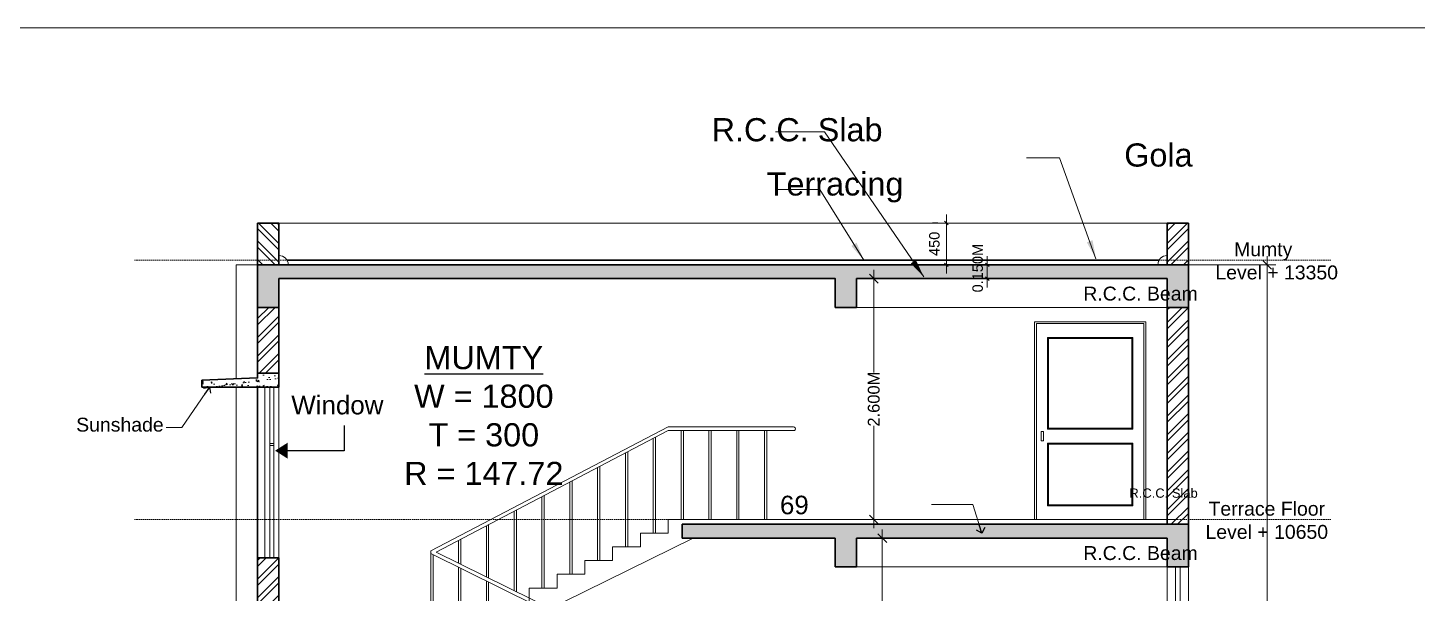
# Model space of a CAD drawing. Header units: metres. Extents: x 1545540 to 2027037, y 435419 to 693806.
# Drawn here: x 1648972 to 1663958, y 480771 to 486874 of the extents above; entities that cross this region are included whole.
import ezdxf

# ---------------------------------------------------------------- set-up
doc = ezdxf.new("R2010")
doc.units = ezdxf.units.M
doc.header["$LTSCALE"] = 1000
doc.header["$PDMODE"] = 35
doc.linetypes.add('DASHED', pattern=[0.75, 0.5, -0.25])
doc.layers.get('Defpoints').update_dxf_attribs({"lineweight": 18})
for name, color, linetype, lineweight in [('Dim', 6, 'Continuous', 15), ('Door', 54, 'Continuous', 13), ('elevation', 1, 'Continuous', 13), ('FLOOR FINISH', 10, 'Continuous', 15), ('Hatch', 8, 'Continuous', 13), ('HATCH-2', 10, 'Continuous', 13), ('Landscaping', 104, 'Continuous', 9), ('plinth', 7, 'DASHED', 20), ('Railing', 34, 'Continuous', 20), ('STAIRS D', 20, 'Continuous', 30), ('Text-2', 122, 'Continuous', 25), ('Wall', 7, 'Continuous', 30), ('wall l', 7, 'Continuous', 20), ('Window', 150, 'Continuous', 15), ('Window-Wall', 7, 'Continuous', 18)]:
    doc.layers.add(name, color=color, linetype=linetype, lineweight=lineweight)
doc.layers.add('text', color=7, linetype='Continuous')
doc.styles.add('dim-stylus bt', font='arial.ttf')
doc.styles.add('style1', font='')
doc.styles.get('style1').set_extended_font_data('Century Gothic')
doc.dimstyles.new('1      100 (big)', dxfattribs={"dimscale": 75, "dimtxt": 5, "dimasz": 3.5, "dimexe": 1.5, "dimexo": 2, "dimgap": 1, "dimtad": 0, "dimdec": 3, "dimlfac": 0.001, "dimzin": 0, "dimdsep": 46, "dimtxsty": 'dim-stylus bt', "dimblk": 'OBLIQUE', "dimcen": 0, "dimdle": 0.6, "dimclrd": 256, "dimclre": 7, "dimclrt": 256, "dimadec": 0, "dimazin": 0, "dimtfac": 0.7, "dimtdec": 3, "dimtofl": 0, "dimtmove": 1, "dimatfit": 3, "dimldrblk": 'OPEN90', "dimfxl": 0, "dimtolj": 1, "dimtzin": 0, "dimlwd": 15, "dimlwe": 15, "dimarcsym": 0})
doc.dimstyles.new('Copy of 1  100 SMALL', dxfattribs={"dimscale": 100, "dimtxt": 4.5, "dimasz": 3, "dimexe": 1.5, "dimexo": 0, "dimgap": 1, "dimtad": 1, "dimdec": 0, "dimzin": 0, "dimdsep": 46, "dimtxsty": 'dim-stylus bt', "dimblk": 'ARCHTICK', "dimcen": 0, "dimdle": 1.5, "dimclrd": 256, "dimclre": 256, "dimclrt": 7, "dimadec": 0, "dimazin": 0, "dimtfac": 0.7, "dimtdec": 0, "dimtofl": 0, "dimtmove": 2, "dimatfit": 3, "dimfxl": 0, "dimtolj": 1, "dimtzin": 0, "dimlwd": 15, "dimlwe": 15, "dimarcsym": 0})
pattern_1 = [(50, (-198887.68, -285740.93), (163.966202, -14.345177), [17.145, -188.595]), (355, (-198887.68, -285740.93), (-31.719079, 171.951161), [13.716, -150.876526]), (100.451445, (-198874.01, -285742.13), (132.247122, 157.605977), [14.571008, -160.28122]), (46.1842, (-198887.68, -285695.21), (243.971137, -37.838095), [25.7175, -282.8925]), (96.635558, (-198867.35, -285698.37), (213.66372, 222.683512), [21.85652, -240.422047]), (351.184151, (-198887.68, -285695.21), (213.66372, 222.683512), [20.57397, -226.31376]), (21, (-198864.82, -285706.64), (136.452952, -92.038678), [17.145, -188.595]), (326, (-198864.82, -285706.64), (55.621826, 165.76917), [13.716, -150.876]), (71.451445, (-198853.45, -285714.31), (192.074777, 73.730492), [14.571008, -160.280944]), (37.5, (-198887.676, -285740.934), (2.779743, 76.099535), [0, -149.0472, 0, -153.162, 0, -151.4475]), (7.5, (-198887.68, -285740.93), (60.1376963, 90.1625173), [0, -87.3252, 0, -145.6182, 0, -57.7215]), (327.5, (-198938.654, -285740.934), (122.0315357, -5.1558696), [0, -57.15, 0, -178.308, 0, -236.601]), (317.5, (-198961.51, -285740.93), (133.316263, 22.883842), [0, -74.295, 0, -118.4148, 0, -168.021])]

# ---------------------------------------------------------------- blocks, each defined once
blk = doc.blocks.new('_ArchTick')
at = {"color": 0, "const_width": 0.15}
blk.add_lwpolyline([(-0.5, -0.5), (0.5, 0.5)], dxfattribs=at)
blk = doc.blocks.new('_Oblique')
at = {"color": 0, "linetype": 'ByBlock', "lineweight": -2}
blk.add_line((-0.5, -0.5), (0.5, 0.5), dxfattribs=at)
blk = doc.blocks.new('*D67')
at = {"layer": 'Defpoints', "color": 0, "transparency": 16777216}
for p in [(1659321, 484316), (1659431, 484316), (1659431, 484166)]:
    blk.add_point(p, dxfattribs=at)
at = {"layer": 'Dim', "lineweight": 15, "transparency": 16777216}
blk.add_line((1659321, 484072), (1659321, 484410), dxfattribs=at)
at = {"layer": 'Dim', "color": 7, "lineweight": 15, "transparency": 16777216}
for p, q in [((1659281, 484316), (1659227, 484316)), ((1659281, 484166), (1659227, 484166))]:
    blk.add_line(p, q, dxfattribs=at)
at = {"layer": 'Dim', "lineweight": 15, "transparency": 16777216, "xscale": 37.5, "yscale": 37.5, "zscale": 37.5}
for p, rotation in [((1659321, 484316), 90), ((1659321, 484166), 270)]:
    blk.add_blockref('_Oblique', p, dxfattribs=dict(at, rotation=rotation))
at = {"layer": 'Dim', "transparency": 16777216, "insert": (1659218, 484280), "char_height": 112.5, "attachment_point": 5, "rotation": 90, "style": 'dim-stylus bt'}
blk.add_mtext('\\A1;0.150M', dxfattribs=at)
blk = doc.blocks.new('_Open90')
at = {"color": 0, "linetype": 'ByBlock', "lineweight": -2}
for p, q in [((0, 0), (-1, 0)), ((-0.5, 0.5), (0, 0)), ((0, 0), (-0.5, -0.5))]:
    blk.add_line(p, q, dxfattribs=at)
blk = doc.blocks.new('*D68')
at = {"layer": 'Defpoints', "color": 0, "transparency": 16777216}
for p in [(1658880, 484767), (1658880, 484767), (1658880, 484316)]:
    blk.add_point(p, dxfattribs=at)
at = {"layer": 'Dim', "lineweight": 15, "transparency": 16777216}
blk.add_line((1658880, 484222), (1658880, 484860), dxfattribs=at)
at = {"layer": 'Dim', "color": 7, "lineweight": 15, "transparency": 16777216}
for p, q in [((1658730, 484767), (1658786, 484767)), ((1658730, 484316), (1658786, 484316))]:
    blk.add_line(p, q, dxfattribs=at)
at = {"layer": 'Dim', "lineweight": 15, "transparency": 16777216, "xscale": 37.5, "yscale": 37.5, "zscale": 37.5}
for p, rotation in [((1658880, 484767), 90), ((1658880, 484316), 270)]:
    blk.add_blockref('_Oblique', p, dxfattribs=dict(at, rotation=rotation))
at = {"layer": 'Dim', "transparency": 16777216, "insert": (1658751, 484542), "char_height": 112.5, "attachment_point": 5, "rotation": 90, "style": 'dim-stylus bt'}
blk.add_mtext('\\A1;450', dxfattribs=at)
blk = doc.blocks.new('*D69')
at = {"layer": 'Defpoints', "color": 0, "transparency": 16777216}
for p in [(1658228, 484166), (1658097, 481566), (1658228, 481566)]:
    blk.add_point(p, dxfattribs=at)
at = {"layer": 'Dim', "lineweight": 15, "transparency": 16777216}
for p, q in [((1658097, 484260), (1658097, 483154)), ((1658097, 481472), (1658097, 482578))]:
    blk.add_line(p, q, dxfattribs=at)
at = {"layer": 'Dim', "color": 7, "lineweight": 15, "transparency": 16777216}
for p, q in [((1658078, 484166), (1658003, 484166)), ((1658078, 481566), (1658003, 481566))]:
    blk.add_line(p, q, dxfattribs=at)
at = {"layer": 'Dim', "lineweight": 15, "transparency": 16777216, "xscale": 93.75, "yscale": 93.75, "zscale": 93.75}
for p, rotation in [((1658097, 484166), 90), ((1658097, 481566), 270)]:
    blk.add_blockref('_Oblique', p, dxfattribs=dict(at, rotation=rotation))
at = {"layer": 'Dim', "transparency": 16777216, "insert": (1658097, 482866), "char_height": 127.5, "attachment_point": 5, "rotation": 90, "style": 'dim-stylus bt'}
blk.add_mtext('\\A1;2.600M', dxfattribs=at)
blk = doc.blocks.new('*D75')
at = {"layer": 'Defpoints', "color": 0, "transparency": 16777216}
for p in [(1658189, 481366), (1658189, 481366), (1658189, 478316)]:
    blk.add_point(p, dxfattribs=at)
at = {"layer": 'Dim', "color": 7, "lineweight": 15, "transparency": 16777216}
for p, q in [((1658039, 481366), (1658095, 481366)), ((1658039, 478316), (1658095, 478316))]:
    blk.add_line(p, q, dxfattribs=at)
at = {"layer": 'Dim', "lineweight": 15, "transparency": 16777216}
for p, q in [((1658189, 481460), (1658189, 480128)), ((1658189, 478222), (1658189, 479555))]:
    blk.add_line(p, q, dxfattribs=at)
at = {"layer": 'Dim', "lineweight": 15, "transparency": 16777216, "xscale": 93.75, "yscale": 93.75, "zscale": 93.75}
for p, rotation in [((1658189, 481366), 90), ((1658189, 478316), 270)]:
    blk.add_blockref('_Oblique', p, dxfattribs=dict(at, rotation=rotation))
at = {"layer": 'Dim', "transparency": 16777216, "insert": (1658189, 479841), "char_height": 127.5, "attachment_point": 5, "rotation": 90, "style": 'dim-stylus bt'}
blk.add_mtext('\\A1;3.050M', dxfattribs=at)
blk = doc.blocks.new('*D76')
at = {"layer": 'Defpoints', "color": 0, "transparency": 16777216}
for p in [(1661070, 484317), (1661070, 471816), (1662340, 471816)]:
    blk.add_point(p, dxfattribs=at)
at = {"layer": 'Dim', "lineweight": 15, "transparency": 16777216}
for p, q in [((1662340, 484410), (1662340, 476848)), ((1662340, 471722), (1662340, 476299))]:
    blk.add_line(p, q, dxfattribs=at)
at = {"layer": 'Dim', "color": 7, "lineweight": 15, "transparency": 16777216}
for p, q in [((1661220, 484317), (1662434, 484317)), ((1661220, 471816), (1662434, 471816))]:
    blk.add_line(p, q, dxfattribs=at)
at = {"layer": 'Dim', "lineweight": 15, "transparency": 16777216, "xscale": 93.75, "yscale": 93.75, "zscale": 93.75}
for p, rotation in [((1662340, 484317), 90), ((1662340, 471816), 270)]:
    blk.add_blockref('_Oblique', p, dxfattribs=dict(at, rotation=rotation))
at = {"layer": 'Dim', "transparency": 16777216, "insert": (1662340, 476573), "char_height": 150, "attachment_point": 5, "rotation": 90, "style": 'dim-stylus bt'}
blk.add_mtext('\\A1;12500', dxfattribs=at)

msp = doc.modelspace()

# ---------------------------------------------------------------- hatches: boundary and pattern name
at = {"layer": 'Hatch'}
h = msp.add_hatch(dxfattribs=at)
h.set_pattern_fill('AR-CONC', color=256, scale=0.9, style=0)
h.set_pattern_definition(pattern_1)
h.paths.add_polyline_path([(1657680.9196, 484166.5126), (1657680.9196, 483856.5126), (1657910.9196, 483856.5126), (1657910.9196, 484166.1665), (1661260.9198, 484166.1665), (1661260.9198, 483856.5126), (1661490.9198, 483856.5126), (1661490.9198, 484316.1665), (1661260.9198, 484316.1665), (1657910.9196, 484316.1665), (1651450.9198, 484316.5126), (1651450.9198, 483856.5126), (1651680.9198, 483856.5126), (1651680.9198, 484166.5126)])
h.paths.add_polyline_path([(1661457.9342, 484076.5146), (1663146.5085, 484076.5146), (1663146.5085, 484636.2349), (1661457.9342, 484636.2349)], flags=9)
h = msp.add_hatch(dxfattribs=at)
h.set_pattern_fill('AR-CONC', color=256, scale=0.9, style=0)
h.set_pattern_definition([(50, (-2841749.74, -1188525.18), (163.966202, -14.345177), [17.145, -188.595]), (355, (-2841749.74, -1188525.18), (-31.719079, 171.951161), [13.716, -150.876526]), (100.4514447, (-2841736.08, -1188526.38), (132.2471224, 157.6059767), [14.571008, -160.28122]), (46.1842, (-2841749.74, -1188479.46), (243.971137, -37.838095), [25.7175, -282.8925]), (96.6355576, (-2841729.4, -1188482.62), (213.663721, 222.683512), [21.856521, -240.422047]), (351.184151, (-2841749.74, -1188479.46), (213.66372, 222.683512), [20.57397, -226.313759]), (21, (-2841726.88, -1188490.89), (136.452952, -92.0386784), [17.145, -188.595]), (326, (-2841726.88, -1188490.9), (55.6218255, 165.7691695), [13.716, -150.876]), (71.451445, (-2841715.51, -1188498.56), (192.0747774, 73.730492), [14.571008, -160.280944]), (37.5, (-2841749.74, -1188525.18), (2.7797429, 76.099535), [0, -149.0472, 0, -153.162, 0, -151.4475]), (7.5, (-2841749.74, -1188525.18), (60.1376963, 90.1625173), [0, -87.3252, 0, -145.6182, 0, -57.7215]), (327.5, (-2841800.72, -1188525.18), (122.03153565, -5.1558696), [0, -57.15, 0, -178.308, 0, -236.601]), (317.5, (-2841823.58, -1188525.18), (133.3162632, 22.883842), [0, -74.295, 0, -118.4148, 0, -168.021])])
h.paths.add_polyline_path([(1651529.9198, 482995.1786), (1651680.9198, 482995.1786), (1651680.9198, 483145.1786), (1651450.9198, 483145.1786), (1651450.9198, 483095.1786), (1650850.9198, 483070.1786), (1650850.9198, 482995.1786)])
h = msp.add_hatch(dxfattribs=at)
h.set_pattern_fill('AR-CONC', color=256, scale=0.9, style=0)
h.set_pattern_definition(pattern_1)
h.paths.add_polyline_path([(1656030.4954, 481516.1665), (1656030.4954, 481366.1665), (1657680.9198, 481366.1665), (1657680.9198, 481056.1665), (1657910.9198, 481056.1665), (1657910.9198, 481366.1665), (1661260.9198, 481366.1665), (1661260.9198, 481056.5126), (1661490.9198, 481056.5126), (1661490.9198, 481516.1665)])
h.paths.add_polyline_path([(1661634.3077, 481276.1173), (1663031.7838, 481276.1173), (1663031.7838, 481835.8376), (1661634.3077, 481835.8376)], flags=9)
at = {"layer": 'HATCH-2'}
h = msp.add_hatch(dxfattribs=at)
h.set_pattern_fill('ANSI32', color=256, scale=15, style=0)
h.set_pattern_definition([(135, (5014326.47, 356812.47), (101.0278814, 101.0278814), []), (135, (5014259.12, 356812.47), (101.0278814, 101.0278814), [])])
h.paths.add_polyline_path([(1651450.9198, 484766.5126), (1651680.9198, 484766.5126), (1651680.9198, 484316.1665), (1651450.9198, 484316.1665)])
h = msp.add_hatch(dxfattribs=at)
h.set_pattern_fill('ANSI32', color=256, scale=15, style=0)
h.set_pattern_definition([(45, (-1701384.63, 356812.47), (-101.0278814, 101.0278814), []), (45, (-1701317.28, 356812.47), (-101.0278814, 101.0278814), [])])
h.paths.add_polyline_path([(1661490.9198, 484766.5126), (1661260.9198, 484766.5126), (1661260.9198, 484316.1665), (1661490.9198, 484316.1665)])
h = msp.add_hatch(dxfattribs=at)
h.set_pattern_fill('ANSI32', color=256, scale=15, style=0)
h.set_pattern_definition([(45, (-390234.96, 398150.93), (-101.027881, 101.027881), []), (45, (-390167.6, 398150.93), (-101.027881, 101.027881), [])])
h.paths.add_polyline_path([(1651450.9198, 483145.1786), (1651680.9198, 483145.1786), (1651680.9198, 483856.5126), (1651450.9198, 483856.5126)])
h = msp.add_hatch(dxfattribs=at)
h.set_pattern_fill('ANSI32', color=256, scale=15, style=0)
h.set_pattern_definition([(45, (-1454551.8, 584406.23), (-101.0278814, 101.0278814), []), (45, (-1454484.45, 584406.23), (-101.0278814, 101.0278814), [])])
h.paths.add_polyline_path([(1661490.9198, 483856.5126), (1661260.9198, 483856.5126), (1661260.9198, 481566.1665), (1661490.9198, 481566.1665)])
h.paths.add_polyline_path([(1661490.9198, 481515.8204), (1661490.9198, 481566.1665), (1661260.9198, 481566.1665), (1661260.9198, 481515.8204)])
h = msp.add_hatch(dxfattribs=at)
h.set_pattern_fill('ANSI32', color=256, scale=15, style=0)
h.set_pattern_definition([(45, (-390234.96, 401400.93), (-101.027881, 101.027881), []), (45, (-390167.6, 401400.93), (-101.027881, 101.027881), [])])
h.paths.add_polyline_path([(1651450.9198, 480496.6211), (1651680.9198, 480496.6211), (1651680.9198, 481151.6211), (1651450.9198, 481151.6211)])
at = {"layer": 'text'}
msp.add_hatch(color=256, dxfattribs=at).paths.add_polyline_path([(1651639.2274, 482309.6113), (1651774.5164, 482395.3618), (1651774.5164, 482223.8609)])

# ---------------------------------------------------------------- linework, layer by layer
at = {"layer": 'Defpoints', "ltscale": 50}
msp.add_lwpolyline([(1638071.615, 486873.9158), (1675643.3588, 486873.9158), (1675643.3588, 441684.911), (1638071.615, 441684.911)], close=True, dxfattribs=at)
at = {"layer": 'Door', "ltscale": 0.05}
for p, q in [((1659830.9198, 481566.1665), (1659830.9198, 483701.1665)), ((1661030.9198, 483701.1665), (1659830.9198, 483701.1665)), ((1661010.9198, 483681.1665), (1659850.9198, 483681.1665)), ((1661030.9198, 483701.1665), (1661030.9198, 481566.1665)), ((1660890.9198, 483531.1665), (1659970.9198, 483531.1665)), ((1659970.9198, 483531.1665), (1659980.9198, 483521.1665)), ((1660880.9198, 483521.1665), (1659980.9198, 483521.1665)), ((1660880.9198, 483521.1665), (1660890.9198, 483531.1665)), ((1659980.9198, 482551.1665), (1659970.9198, 482541.1665)), ((1659970.9198, 482541.1665), (1660890.9198, 482541.1665)), ((1659980.9198, 482551.1665), (1660880.9198, 482551.1665)), ((1660880.9198, 482551.1665), (1660890.9198, 482541.1665)), ((1659970.9198, 482391.1665), (1660890.9198, 482391.1665)), ((1659980.9198, 482381.1665), (1659970.9198, 482391.1665)), ((1659980.9198, 482381.1665), (1660880.9198, 482381.1665)), ((1660880.9198, 482381.1665), (1660890.9198, 482391.1665)), ((1659980.9198, 481726.1665), (1659970.9198, 481716.1665)), ((1660890.9198, 481716.1665), (1659970.9198, 481716.1665)), ((1660880.9198, 481726.1665), (1659980.9198, 481726.1665)), ((1660880.9198, 481726.1665), (1660890.9198, 481716.1665)), ((1661030.9198, 481566.1665), (1659830.9198, 481566.1665))]:
    msp.add_line(p, q, dxfattribs=at)
at = {"layer": 'Door'}
for p, q in [((1658510.4949, 481566.1665), (1660450.9253, 481566.1665)), ((1661350.229, 481056.5126), (1661350.229, 478316.1665)), ((1661401.6107, 481056.5126), (1661401.6107, 478316.1665))]:
    msp.add_line(p, q, dxfattribs=at)
at = {"layer": 'Door', "ltscale": 0.05}
for points in [[(1659850.9198, 483681.1665), (1659850.9198, 481566.1665)], [(1661010.9198, 481566.1665), (1661010.9198, 483681.1665)], [(1659970.9198, 483531.1665), (1659970.9198, 482541.1665)], [(1659980.9198, 483521.1665), (1659980.9198, 482551.1665)], [(1660880.9198, 482551.1665), (1660880.9198, 483521.1665)], [(1660890.9198, 482541.1665), (1660890.9198, 483531.1665)], [(1659970.9198, 482391.1665), (1659970.9198, 481716.1665)], [(1659980.9198, 482381.1665), (1659980.9198, 481726.1665)], [(1660880.9198, 481726.1665), (1660880.9198, 482381.1665)], [(1660890.9198, 481716.1665), (1660890.9198, 482391.1665)]]:
    msp.add_lwpolyline(points, dxfattribs=at)
msp.add_lwpolyline([(1659900.9198, 482516.1665), (1659925.9198, 482516.1665), (1659925.9198, 482416.1665), (1659900.9198, 482416.1665)], close=True, dxfattribs=at)
at = {"layer": 'elevation'}
for p, q in [((1651220.9198, 484316.5126), (1651220.9198, 483085.5953)), ((1651450.9198, 484316.5126), (1651220.9198, 484316.5126)), ((1661260.9198, 483856.5126), (1657910.9198, 483856.5126)), ((1651220.9198, 482995.1786), (1651220.9198, 480157.8711)), ((1653553.9944, 480088.8938), (1656147.8406, 481366.1665)), ((1657910.9198, 481056.1665), (1661260.9196, 481056.1665))]:
    msp.add_line(p, q, dxfattribs=at)
msp.add_lwpolyline([(1656580.4954, 481566.1665), (1655880.4954, 481566.1665), (1655880.4954, 481418.4392), (1655580.4954, 481418.4392), (1655580.4954, 481270.712), (1655280.4954, 481270.712), (1655280.4954, 481122.9847), (1654980.4954, 481122.9847), (1654980.4954, 480975.2574), (1654680.4954, 480975.2574), (1654680.4954, 480827.5301), (1654380.4954, 480827.5301), (1654380.4954, 480679.8029), (1654080.4954, 480679.8029), (1654080.4954, 480532.0756), (1653780.4954, 480532.0756), (1653780.4954, 480384.3483), (1653480.4954, 480384.3483), (1653480.4954, 480236.6211), (1653480.4954, 480236.6211)], dxfattribs=at)
at = {"layer": 'FLOOR FINISH'}
msp.add_lwpolyline([(1661375.9198, 481566.1665), (1656530.4954, 481566.1665)], dxfattribs=at)
for centre, start, end in [((1651680.9198, 484316.1665), 0, 90), ((1661260.9198, 484315.8204), 90, 180)]:
    msp.add_arc(centre, 100, start, end, dxfattribs=at)
at = {"layer": 'Landscaping'}
for p, q in [((1651220.9198, 483286.6211), (1651220.9198, 483085.5953)), ((1651220.9198, 482995.1786), (1651220.9198, 482656.1665))]:
    msp.add_line(p, q, dxfattribs=at)
at = {"layer": 'plinth', "ltscale": 0.03}
for p, q in [((1663027.628, 484366.5126), (1650124.2724, 484366.5126)), ((1663027.628, 481566.1665), (1650124.2724, 481566.1665))]:
    msp.add_line(p, q, dxfattribs=at)
at = {"layer": 'Railing'}
for p, q in [((1655880.4953, 482566.1665), (1653317.9953, 481230.4658)), ((1655880.4953, 482566.1665), (1657230.4953, 482566.1665)), ((1655880.4953, 482526.1665), (1653375.7679, 481214.3277)), ((1655717.9953, 481418.4392), (1655717.9953, 482441.0579)), ((1655742.9953, 481418.4392), (1655742.9953, 482454.1516)), ((1655880.4953, 482526.1665), (1657230.4953, 482526.1665)), ((1656017.9953, 481566.1665), (1656017.9953, 482526.1665)), ((1656017.9953, 481566.1665), (1656017.9953, 482526.1665)), ((1656042.9953, 481566.1665), (1656042.9953, 482526.1665)), ((1656042.9953, 481566.1665), (1656042.9953, 482526.1665)), ((1656317.9953, 481566.1665), (1656317.9953, 482526.1665)), ((1656342.9953, 481566.1665), (1656342.9953, 482526.1665)), ((1656617.9953, 481566.1665), (1656617.9953, 482526.1665)), ((1656642.9953, 481566.1665), (1656642.9953, 482526.1665)), ((1656917.9953, 481566.1665), (1656917.9953, 482526.1665)), ((1656942.9953, 481566.1665), (1656942.9953, 482526.1665)), ((1655417.9953, 481270.712), (1655417.9953, 482283.9344)), ((1655442.9953, 481270.712), (1655442.9953, 482297.028)), ((1655117.9953, 481122.9847), (1655117.9953, 482126.8109)), ((1655142.9953, 481122.9847), (1655142.9953, 482139.9045)), ((1654817.9953, 480975.2574), (1654817.9953, 481969.6873)), ((1654842.9953, 480975.2574), (1654842.9953, 481982.7809)), ((1654517.9953, 480827.5302), (1654517.9953, 481812.5638)), ((1654542.9953, 480827.5302), (1654542.9953, 481825.6574)), ((1654217.9953, 480799.5946), (1654217.9953, 481655.4402)), ((1654242.9953, 480787.2839), (1654242.9953, 481668.5339)), ((1653942.9953, 480935.0112), (1653942.9953, 481511.4103)), ((1653642.9953, 481082.7385), (1653642.9953, 481354.2868)), ((1653917.9953, 480947.3218), (1653917.9953, 481498.3167)), ((1653317.9953, 480236.6211), (1653317.9953, 481230.4658)), ((1657230.4953, 479316.1665), (1653375.7679, 481214.3277)), ((1653617.9953, 481095.0491), (1653617.9953, 481341.1931)), ((1657139.95, 479316.1665), (1653317.9953, 481198.1897)), ((1653342.9953, 480236.6211), (1653342.9953, 481185.8791)), ((1653617.9953, 480384.3483), (1653617.9953, 481050.4624)), ((1653642.9953, 480384.3483), (1653642.9953, 481038.1518)), ((1653917.9953, 479941.1665), (1653917.9953, 480902.7352)), ((1653942.9953, 479941.1665), (1653942.9953, 480890.4246))]:
    msp.add_line(p, q, dxfattribs=at)
msp.add_arc((1657232.7886, 482546.1665), 20.1311, 263.45865719, 96.54134281, dxfattribs=at)
at = {"layer": 'STAIRS D', "ltscale": 0.05}
for p, q in [((1661490.9198, 481516.1665), (1656030.4954, 481516.1665)), ((1656030.4954, 481516.1665), (1656030.4954, 481366.1665)), ((1661490.9198, 481056.5126), (1661490.9198, 481516.1665)), ((1656030.4954, 481366.1665), (1657680.9198, 481366.1665)), ((1657680.9198, 481366.1665), (1657680.9198, 481056.1665)), ((1657910.9198, 481056.1665), (1657910.9198, 481366.1665)), ((1657910.9198, 481366.1665), (1661260.9198, 481366.1665)), ((1661260.9198, 481366.1665), (1661260.9198, 481056.5126)), ((1657680.9198, 481056.1665), (1657910.9198, 481056.1665)), ((1661260.9198, 481056.5126), (1661490.9198, 481056.5126))]:
    msp.add_line(p, q, dxfattribs=at)
for points in [[(1661490.9198, 484316.1665), (1661260.9198, 484316.1665), (1657910.9196, 484316.1665), (1657910.9196, 484316.5126), (1651450.9198, 484316.5126), (1651450.9198, 483856.5126), (1651680.9198, 483856.5126), (1651680.9198, 484166.5126), (1657680.9196, 484166.5126), (1657680.9196, 483856.5126), (1657910.9196, 483856.5126), (1657910.9196, 484166.1665), (1661260.9198, 484166.1665), (1661260.9198, 483856.5126), (1661490.9198, 483856.5126)], [(1651680.9198, 483145.1786), (1651450.9198, 483145.1786), (1651450.9198, 483095.1786), (1650850.9198, 483070.1786), (1650850.9198, 482995.1786), (1651529.9198, 482995.1786), (1651680.9198, 482995.1786)]]:
    msp.add_lwpolyline(points, close=True, dxfattribs=at)
at = {"layer": 'text'}
for p, q in [((1652386.2686, 482581.3432), (1652386.2686, 482309.6113)), ((1652386.2686, 482309.6113), (1651774.5164, 482309.6113))]:
    msp.add_line(p, q, dxfattribs=at)
at = {"layer": 'Wall'}
for p, q in [((1651450.9198, 484766.5126), (1651680.9198, 484766.5126)), ((1651450.9198, 484316.5126), (1651450.9198, 484766.5126)), ((1651680.9198, 484316.5126), (1651680.9198, 484766.5126)), ((1661490.9198, 484766.5126), (1661260.9198, 484766.5126)), ((1661260.9198, 484316.5126), (1661260.9198, 484766.5126)), ((1661490.9198, 484316.5126), (1661490.9198, 484766.5126)), ((1661174.7206, 484366.5126), (1651767.3216, 484366.5126)), ((1661260.9198, 483856.5126), (1661260.9198, 481515.8204)), ((1661490.9198, 483856.5126), (1661490.9198, 481515.8204))]:
    msp.add_line(p, q, dxfattribs=at)
at = {"layer": 'Wall', "ltscale": 0.05}
for p, q in [((1651450.9198, 482995.1786), (1651450.9198, 480902.2821)), ((1651529.9198, 481151.6211), (1651680.9198, 481151.6211))]:
    msp.add_line(p, q, dxfattribs=at)
at = {"layer": 'Wall'}
for points in [[(1651680.9198, 483145.1786), (1651450.9198, 483145.1786), (1651450.9198, 483856.5126), (1651680.9198, 483856.5126)], [(1651450.9198, 481151.6211), (1651680.9198, 481151.6211), (1651680.9198, 480496.6211), (1651450.9198, 480496.6211)]]:
    msp.add_lwpolyline(points, close=True, dxfattribs=at)
at = {"layer": 'wall l', "ltscale": 0.05}
for p, q in [((1651529.9198, 481151.6211), (1651529.9198, 482991.3426)), ((1651680.9198, 481151.6211), (1651680.9198, 482995.1786))]:
    msp.add_line(p, q, dxfattribs=at)
at = {"layer": 'Window', "ltscale": 0.05}
for p, q in [((1651584.3741, 481151.6211), (1651584.3741, 482991.3426)), ((1651624.3741, 481151.6211), (1651624.3741, 482991.3426)), ((1651584.3741, 482386.3426), (1651624.3741, 482386.3426)), ((1651584.3741, 482366.3426), (1651624.3741, 482366.3426))]:
    msp.add_line(p, q, dxfattribs=at)
at = {"layer": 'Window-Wall'}
for p, q in [((1651680.9198, 484766.5126), (1661260.9198, 484766.5126)), ((1661260.9198, 481056.5126), (1661260.9198, 478266.1665)), ((1661490.9198, 481056.5126), (1661490.9198, 478266.1665))]:
    msp.add_line(p, q, dxfattribs=at)

# ---------------------------------------------------------------- texts
at = {"layer": 'text'}
for s, insert, char_height, width, attachment_point, style in [('R.C.C. Slab', (1657269.6625, 485771.8492), 250, 4349.611996, 5, 'dim-stylus bt'), ('Gola', (1661166.9671, 485499.1709), 250, 4349.611996, 5, 'dim-stylus bt'), ('Terracing', (1657679.3231, 485150.6921), 250, 4349.611996, 5, 'dim-stylus bt'), ('Mumty    \\P     Level + 13350', (1662297.2077, 484357.3979), 150, 5336.751479, 5, 'dim-stylus bt'), ('{\\LMUMTY}\\PW = 1800\\PT = 300\\PR = 147.72', (1653890.7659, 482689.2111), 250, 1765.275249, 5, 'dim-stylus bt'), ('{\\fArial|b0|i0|c0|p34;Window}', (1651814.4272, 482901.7104), 200, 26669.839333, 1, 'style1'), ('{\\fArial|b0|i0|c0|p34;Sunshade}', (1649494.0843, 482665.5299), 150, 26669.839333, 1, 'style1'), ('Terrace Floor \\PLevel + 10650', (1662335.706, 481557.0518), 150, 1956.485218, 5, 'dim-stylus bt')]:
    msp.add_mtext(s, dxfattribs=dict(at, insert=insert, char_height=char_height, width=width, attachment_point=attachment_point, style=style))
at = {"layer": 'Text-2', "attachment_point": 5, "style": 'dim-stylus bt'}
for s, insert, char_height, width in [('R.C.C. Beam', (1660973.8138, 484003.9075), 150, 5336.751479), ('69', (1657240.1816, 481722.0931), 200, 398.464288), ('R.C.C. Slab', (1661222.6314, 481850.8636), 100, 5336.751479), ('R.C.C. Beam', (1660973.8138, 481203.5615), 150, 5336.751479)]:
    msp.add_mtext(s, dxfattribs=dict(at, insert=insert, char_height=char_height, width=width))

# ---------------------------------------------------------------- dimensions: what is measured, and where the dimension line sits
at = {"layer": 'Dim'}
for base, p1, p2, angle, text, override, picture, middle, dimtype in [((1658879.7647, 484766.5126), (1658879.7647, 484316.1665), (1658879.7647, 484766.5126), 90, '450', {"dimtxt": 1.5, "dimasz": 0.5, "dimexe": 1.25, "dimgap": 0.5, "dimpost": 'M\\X', "dimdle": 1.25}, '*D68', (1658751.1375, 484542.4893), 160), ((1662340.4961, 471816.1665), (1661070.0811, 484316.5126), (1661070.0811, 471816.1665), 270, '12500', {"dimtxt": 2, "dimasz": 1.25, "dimexe": 1.25, "dimgap": 0, "dimpost": 'M\\X', "dimdle": 1.25}, '*D76', (1662340.4961, 476573.4729), 161)]:
    dim = msp.add_linear_dim(base=base, p1=p1, p2=p2, angle=angle, text=text, dimstyle='1      100 (big)', override=override, dxfattribs=at)
    dim.commit()
    dim.dimension.update_dxf_attribs({"geometry": picture, "text_midpoint": middle, "dimtype": dimtype})
dim = msp.add_linear_dim(base=(1659321.0526, 484316.1665), p1=(1659430.5163, 484166.1665), p2=(1659430.5163, 484316.1665), angle=90, dimstyle='1      100 (big)', override={"dimtxt": 1.5, "dimasz": 0.5, "dimexe": 1.25, "dimgap": 0.5, "dimpost": 'M\\X', "dimdle": 1.25}, dxfattribs=at)
dim.commit()
dim.dimension.update_dxf_attribs({"geometry": '*D67', "text_midpoint": (1659217.9981, 484280.4469), "dimtype": 160})
for base, p1, p2, picture, middle in [((1658096.7228, 481566.1665), (1658228.1745, 484166.1665), (1658228.1745, 481566.1665), '*D69', (1658096.7228, 482866.1665)), ((1658188.7715, 481366.1665), (1658188.7715, 478316.1665), (1658188.7715, 481366.1665), '*D75', (1658188.7715, 479841.1665))]:
    dim = msp.add_linear_dim(base=base, p1=p1, p2=p2, angle=90, dimstyle='1      100 (big)', override={"dimtxt": 1.7, "dimasz": 1.25, "dimexe": 1.25, "dimgap": 0, "dimpost": 'M\\X', "dimdle": 1.25}, dxfattribs=at)
    dim.commit()
    dim.dimension.update_dxf_attribs({"geometry": picture, "text_midpoint": middle})

# ---------------------------------------------------------------- leaders
for points, dimstyle, override in [([(1658636.4546, 484184.6759), (1657565.8769, 485750.9984), (1657035.4533, 485750.9984)], 'Copy of 1  100 SMALL', {"dimasz": 2, "dimtad": 0, "dimfxl": 4}), ([(1660493.5297, 484381.5754), (1660100.2542, 485469.1795), (1659742.6305, 485469.1795)], 'Copy of 1  100 SMALL', {"dimasz": 2, "dimtad": 0, "dimfxl": 4}), ([(1657988.928, 484366.5126), (1657513.5389, 485129.8413), (1657035.4533, 485129.8413)], 'Copy of 1  100 SMALL', {"dimasz": 2, "dimtad": 0, "dimfxl": 4}), ([(1650932.3729, 482995.1786), (1650632.8872, 482558.1328), (1650465.4209, 482558.1328)], '1      100 (big)', {"dimtxt": 1.7, "dimasz": 1.25, "dimexe": 1.25, "dimgap": 0, "dimdle": 1.25}), ([(1659261.9963, 481420.6629), (1659166.8819, 481727.8715), (1658720.015, 481727.8715)], '1      100 (big)', {"dimtxt": 2.75, "dimasz": 1.25, "dimexe": 1.25, "dimgap": 0, "dimdle": 1.25})]:
    msp.add_leader(points, dimstyle=dimstyle, override=override, dxfattribs=at)

doc.saveas('drawing.dxf')
